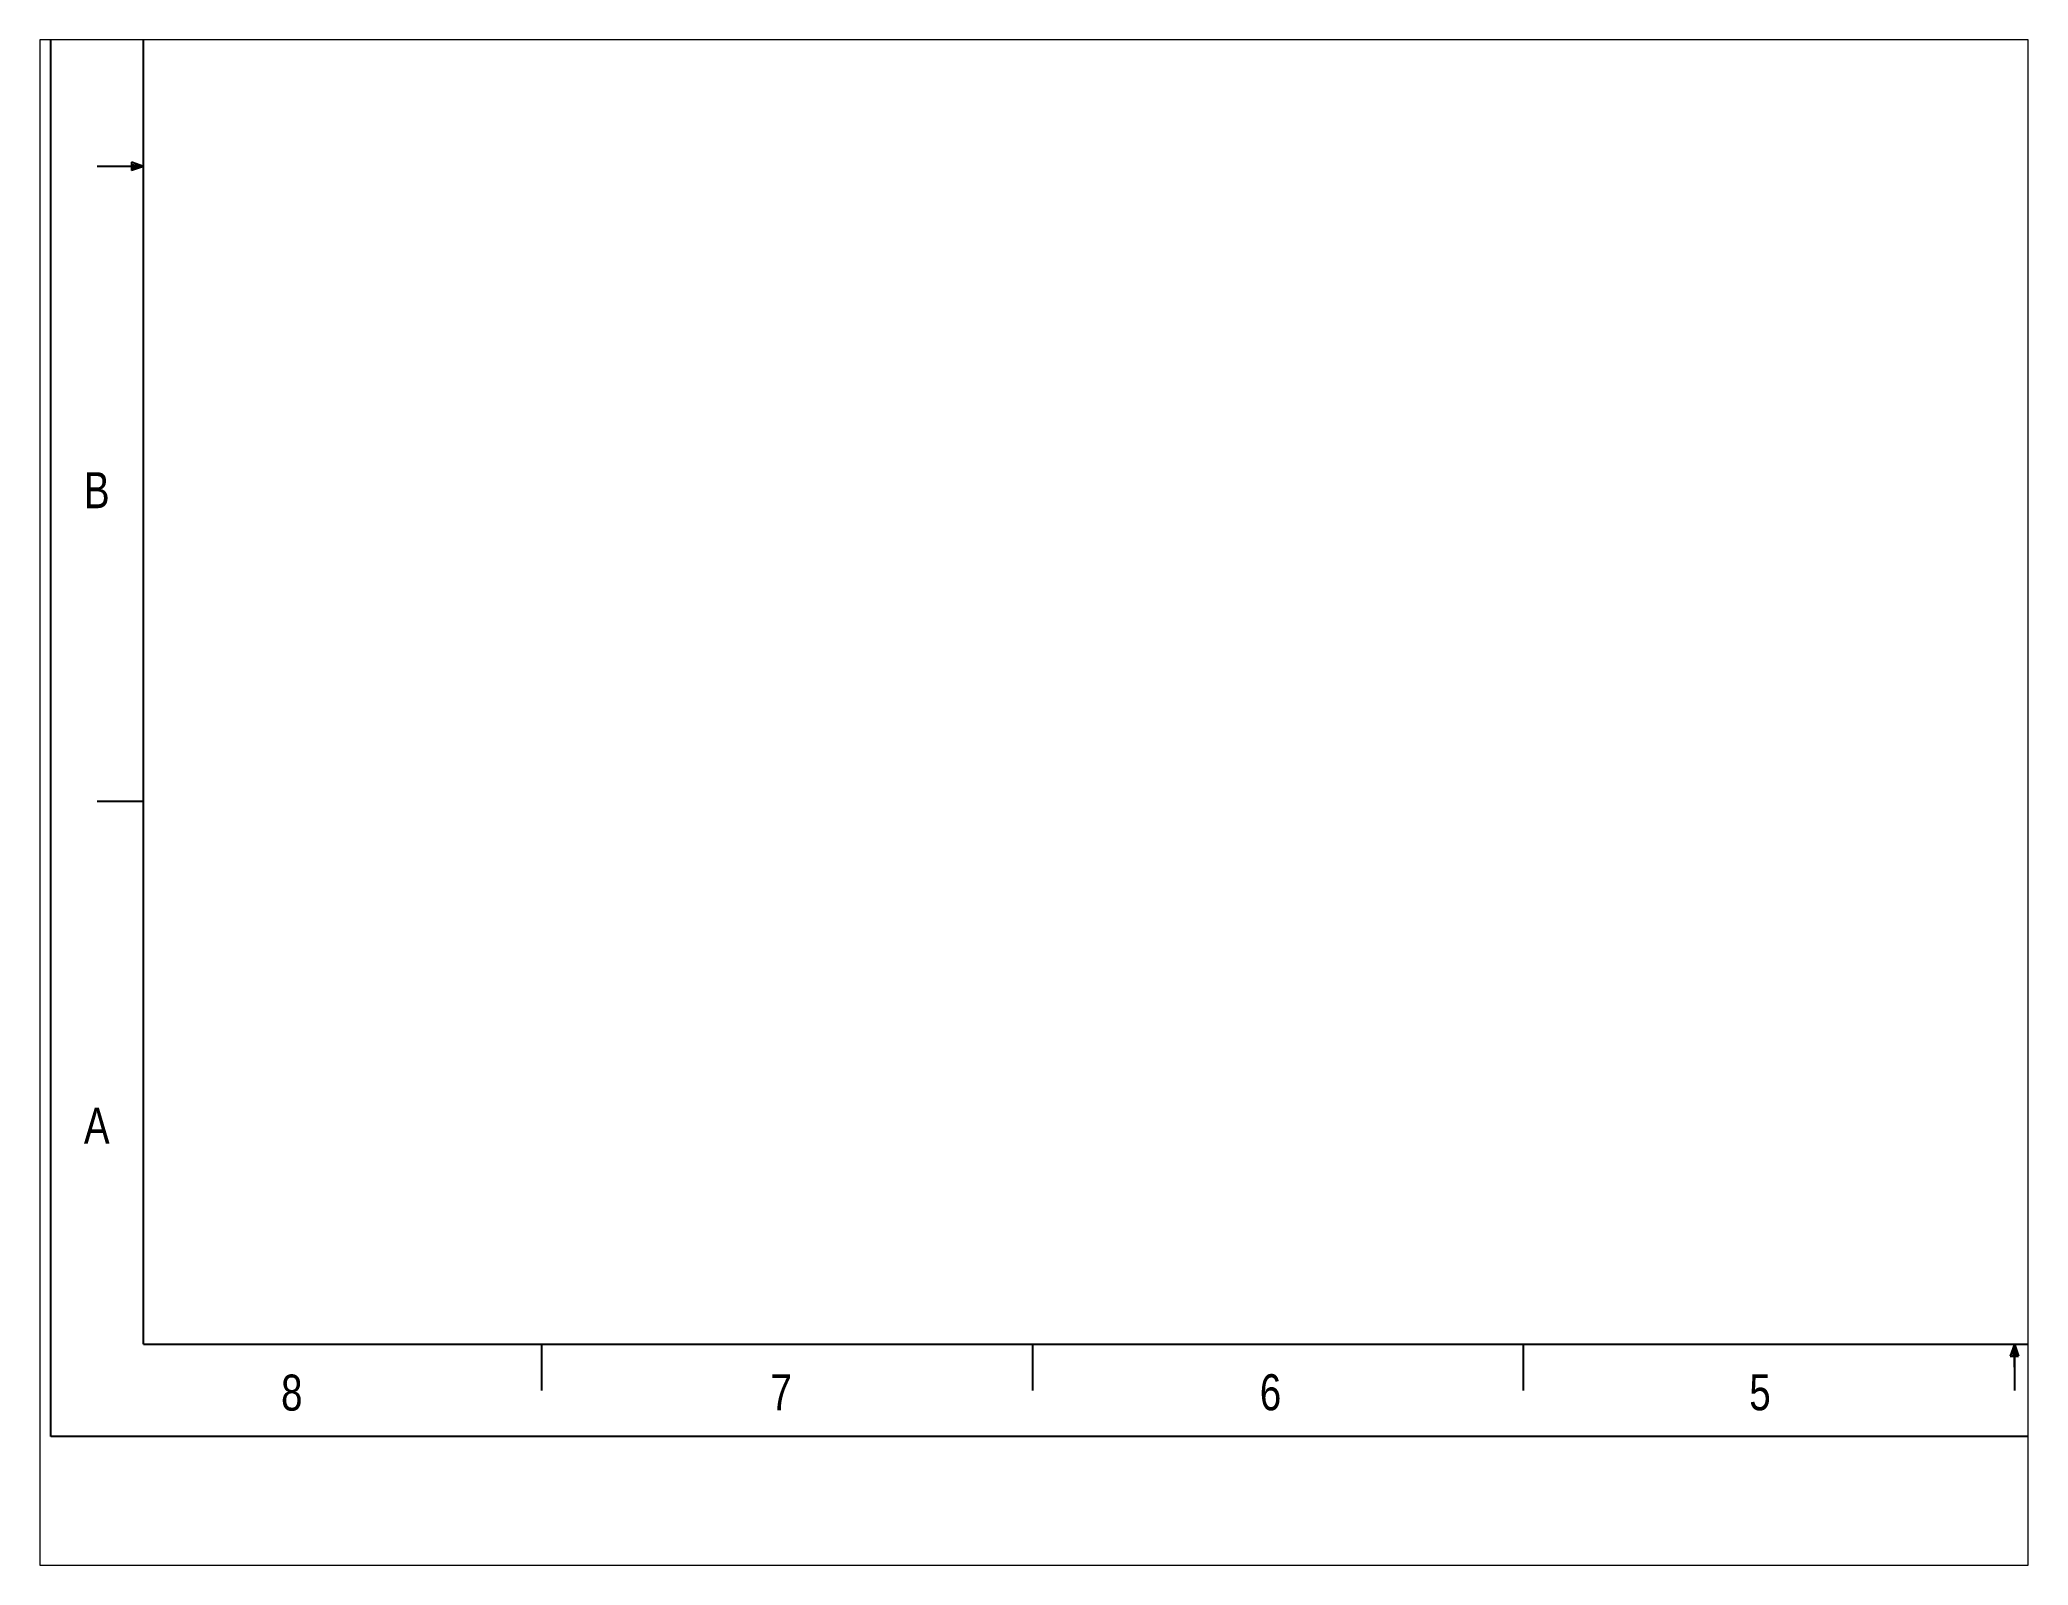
# Paper-space layout 'Layout2' of a CAD drawing. Header units: inches. Extents: x 1.08 to 9.68, y 0.82 to 7.42.
# The model-space entities are those that its viewports show. They can reach past a viewport. Long polylines and large blocks are cut down to what shows.
import ezdxf

# ---------------------------------------------------------------- set-up
doc = ezdxf.new("R2010")
doc.units = ezdxf.units.IN
doc.header["$LTSCALE"] = 0.935
doc.header["$MEASUREMENT"] = 0
doc.layers.get('0').update_dxf_attribs({"linetype": 'CONTINUOUS'})
for name, color, linetype, lineweight in [('Boder', 7, 'CONTINUOUS', 25), ('Components', 7, 'CONTINUOUS', 18), ('Text-T', 2, 'CONTINUOUS', 18)]:
    doc.layers.add(name, color=color, linetype=linetype, lineweight=lineweight)
doc.styles.get("Standard").update_dxf_attribs({"font": 'txt', "width": 0.8})

msp = doc.modelspace()

# ---------------------------------------------------------------- linework, layer by layer
at = {"color": 7, "linetype": 'Continuous'}
msp.add_line((0.789, 0.808), (33.189, 0.808), dxfattribs=at)
at = {"layer": 'Boder'}
for p, q in [((-0.011, 11.008), (-0.011, 22.008)), ((0.789, 0.808), (0.789, 21.208)), ((0.789, 11.008), (0.685, 11.045)), ((0.685, 11.045), (0.685, 10.973)), ((0.789, 11.008), (0.685, 11.022)), ((-0.011, 0.008), (-0.011, 11.008)), ((0.789, 11.008), (0.389, 11.008)), ((0.789, 11.008), (0.589, 11.008)), ((0.789, 11.008), (0.685, 10.992)), ((0.789, 11.008), (0.685, 10.973)), ((0.789, 5.508), (0.389, 5.508)), ((4.239, 0.408), (4.239, 0.808)), ((8.489, 0.408), (8.489, 0.808)), ((12.739, 0.408), (12.739, 0.808)), ((16.989, 0.808), (16.952, 0.704)), ((16.952, 0.704), (17.024, 0.704)), ((16.989, 0.808), (16.975, 0.704)), ((16.989, 0.608), (16.989, 0.808)), ((16.989, 0.808), (16.989, 0.408)), ((16.989, 0.808), (17.005, 0.704)), ((16.989, 0.808), (17.024, 0.704)), ((33.989, 0.008), (-0.011, 0.008))]:
    msp.add_line(p, q, dxfattribs=at)

# ---------------------------------------------------------------- texts
at = {"layer": 'Text-T', "char_height": 0.312, "width": 0.25, "attachment_point": 1, "line_spacing_factor": 0.9}
for s, insert in [('B', (0.274, 8.361)), ('A', (0.274, 2.857)), ('8', (1.981, 0.545)), ('7', (6.218, 0.548)), ('6', (10.455, 0.548)), ('5', (14.693, 0.548))]:
    msp.add_mtext(s, dxfattribs=dict(at, insert=insert))

psp = doc.layouts.new('Layout2')

# ---------------------------------------------------------------- viewports
at = {"layer": 'Components'}
psp.add_viewport(center=(5.375, 4.125), size=(8.6, 6.6), view_center_point=(8.5, 5.5), view_height=13.212463, dxfattribs=at)

doc.saveas('drawing.dxf')
